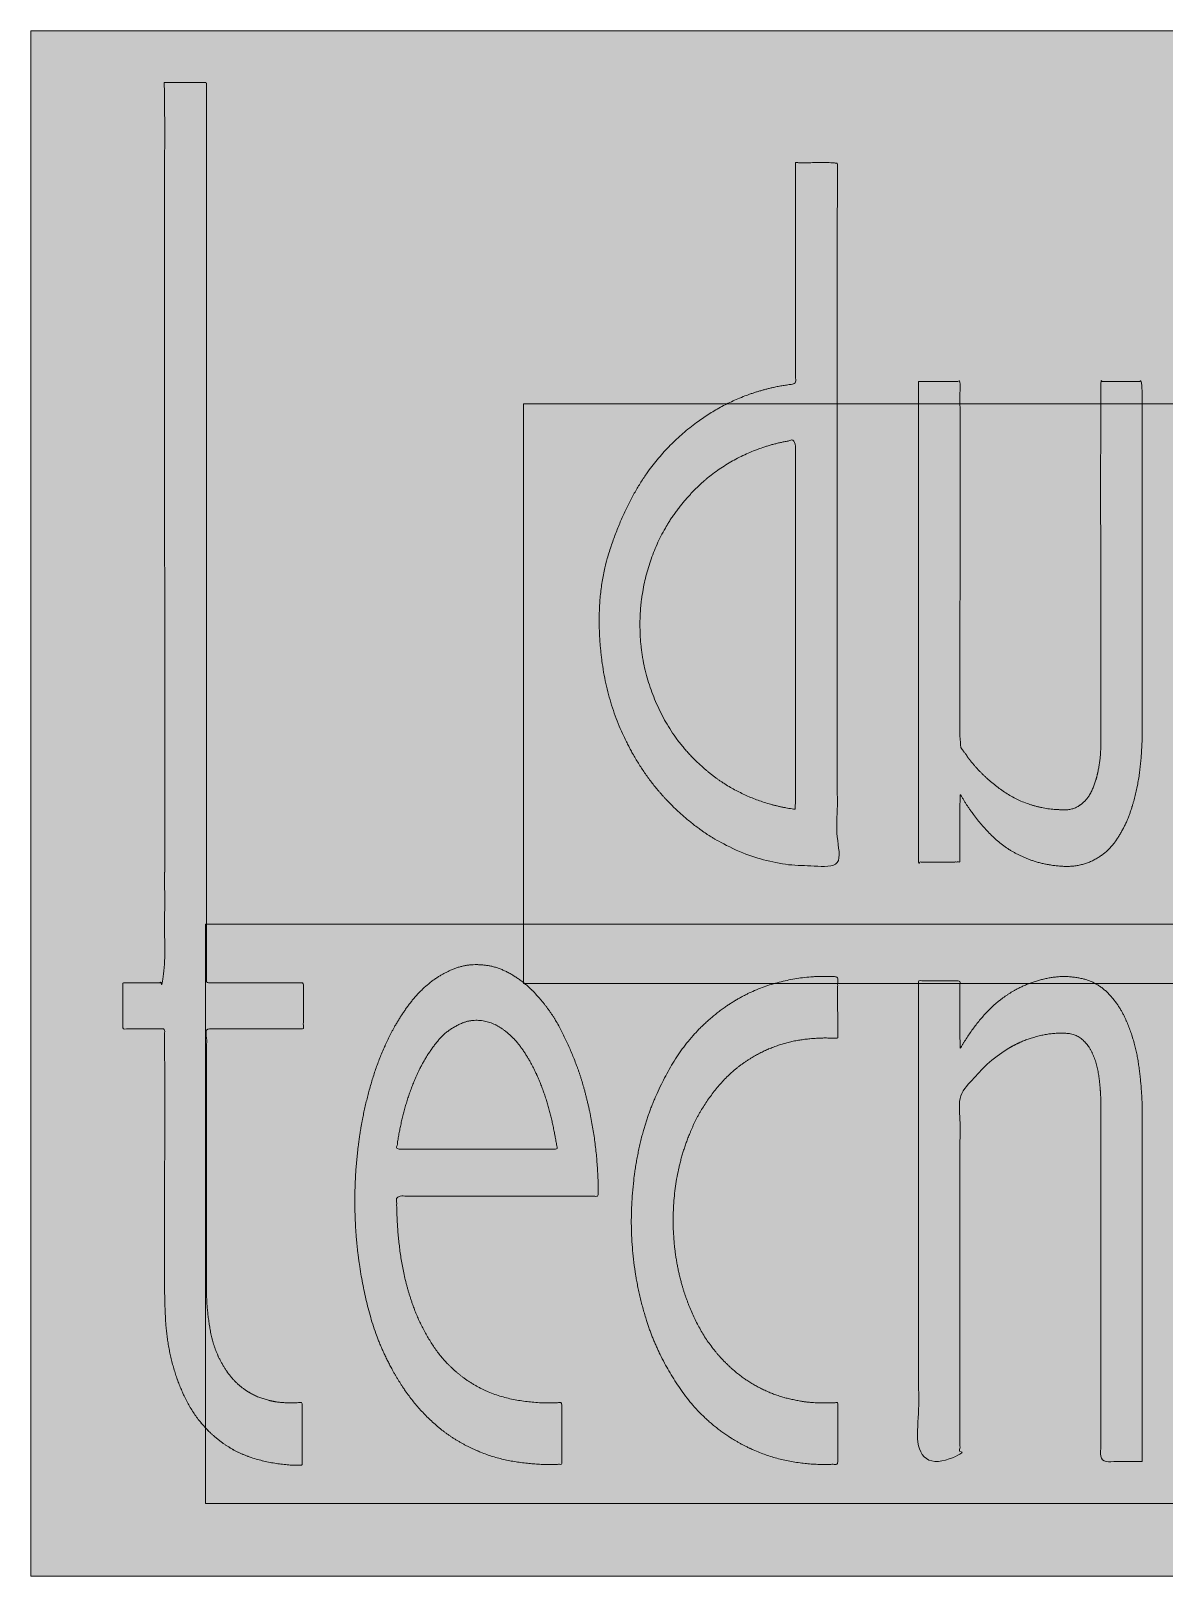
# Model space of a CAD drawing. Header units: millimetres. Extents: x 22 to 182, y -63 to 38.
# Drawn here: x 51.73 to 66.4, y -16.7 to 3.3 of the extents above; entities that cross this region are included whole.
import ezdxf

# ---------------------------------------------------------------- set-up
doc = ezdxf.new("R2010")
doc.units = ezdxf.units.MM
doc.header["$LTSCALE"] = 20
doc.layers.add('Ontwerplaag-1', color=7, linetype='Continuous')

msp = doc.modelspace()

# ---------------------------------------------------------------- hatches: boundary and pattern name
at = {"layer": 'Ontwerplaag-1', "linetype": 'Continuous', "lineweight": 5, "transparency": 33554687}
h = msp.add_hatch(color=256, dxfattribs=at)
h.set_gradient(color1=(255, 0, 0), color2=(255, 0, 0))
h.paths.add_polyline_path([(71.731, -15.761), (53.991, -15.761), (53.991, -8.261), (58.108, -8.261), (58.108, -9.028), (71.731, -9.028), (71.731, -15.761), (79.825, -15.761), (79.825, -8.261), (73.941, -8.261), (73.941, -1.528), (71.731, -1.528), (71.731, 3.301), (51.731, 3.301), (51.731, -16.699), (71.731, -16.699)])
h.paths.add_polyline_path([(71.731, -9.028), (71.731, -8.261), (58.108, -8.261), (58.108, -1.528), (71.731, -1.528), (71.731, -8.261), (73.941, -8.261), (73.941, -9.028)])
at = {"layer": 'Ontwerplaag-1', "linetype": 'Continuous', "lineweight": 0, "true_color": 0xcccccb, "transparency": 33554687}
for points in [[(54.004, 2.625), (54.004, 2.261), (54.004, 0.896), (54.004, -0.469), (54.004, -1.833), (54.004, -3.198), (54.005, -4.563), (54.005, -5.928), (54.005, -7.292), (54.006, -8.657), (54.006, -9.021), (54.045, -9.021), (54.192, -9.02), (54.338, -9.02), (54.485, -9.019), (54.632, -9.019), (54.779, -9.019), (54.925, -9.02), (55.073, -9.02), (55.22, -9.021), (55.259, -9.021), (55.259, -9.615), (55.22, -9.616), (55.072, -9.616), (54.925, -9.616), (54.779, -9.616), (54.632, -9.616), (54.485, -9.616), (54.338, -9.617), (54.192, -9.617), (54.045, -9.617), (54.006, -9.617), (54.006, -9.723), (54.005, -10.118), (54.005, -10.512), (54.005, -10.907), (54.004, -11.302), (54.004, -11.697), (54.004, -12.092), (54.004, -12.487), (54.004, -12.882), (54.004, -12.987), (54.004, -13.021), (54.006, -13.153), (54.015, -13.282), (54.033, -13.409), (54.059, -13.534), (54.093, -13.657), (54.135, -13.778), (54.186, -13.897), (54.244, -14.014), (54.264, -14.043), (54.275, -14.06), (54.324, -14.121), (54.377, -14.178), (54.434, -14.23), (54.494, -14.276), (54.558, -14.318), (54.626, -14.355), (54.698, -14.387), (54.774, -14.414), (54.795, -14.419), (54.808, -14.423), (54.86, -14.434), (54.912, -14.442), (54.965, -14.449), (55.018, -14.453), (55.071, -14.456), (55.124, -14.457), (55.178, -14.457), (55.232, -14.454), (55.246, -14.453), (55.246, -14.479), (55.245, -14.574), (55.245, -14.669), (55.245, -14.764), (55.245, -14.859), (55.244, -14.955), (55.244, -15.05), (55.244, -15.145), (55.244, -15.24), (55.243, -15.265), (55.206, -15.266), (55.062, -15.26), (54.922, -15.243), (54.785, -15.217), (54.652, -15.181), (54.523, -15.134), (54.398, -15.078), (54.276, -15.011), (54.158, -14.934), (54.13, -14.91), (54.102, -14.888), (54.01, -14.791), (53.925, -14.69), (53.848, -14.585), (53.778, -14.476), (53.716, -14.362), (53.662, -14.244), (53.616, -14.122), (53.577, -13.996), (53.568, -13.963), (53.559, -13.927), (53.533, -13.791), (53.511, -13.655), (53.492, -13.519), (53.478, -13.382), (53.468, -13.245), (53.462, -13.107), (53.46, -12.97), (53.462, -12.831), (53.463, -12.795), (53.463, -12.695), (53.463, -12.323), (53.463, -11.95), (53.463, -11.578), (53.464, -11.205), (53.463, -10.833), (53.463, -10.461), (53.463, -10.089), (53.463, -9.716), (53.463, -9.617), (52.923, -9.617), (52.923, -9.021), (52.94, -9.021), (53.003, -9.02), (53.067, -9.02), (53.13, -9.02), (53.194, -9.02), (53.257, -9.02), (53.32, -9.019), (53.383, -9.019), (53.446, -9.019), (53.463, -9.019), (53.463, -8.708), (53.463, -7.542), (53.463, -6.375), (53.463, -5.209), (53.463, -4.043), (53.463, -2.877), (53.463, -1.71), (53.463, -0.543), (53.463, 0.623), (53.463, 0.934), (53.462, 0.988), (53.463, 1.157), (53.464, 1.317), (53.464, 1.465), (53.464, 1.603), (53.465, 1.731), (53.464, 1.848), (53.464, 1.955), (53.464, 2.051), (53.463, 2.138), (53.463, 2.218), (53.462, 2.29), (53.462, 2.355), (53.461, 2.413), (53.461, 2.464), (53.46, 2.507), (53.46, 2.542), (53.459, 2.572), (53.459, 2.597), (53.458, 2.617), (53.458, 2.633), (53.458, 2.644), (53.458, 2.65), (53.458, 2.652), (53.458, 2.649), (53.458, 2.643), (53.459, 2.639), (53.46, 2.636), (53.461, 2.633), (53.463, 2.631), (53.465, 2.631), (53.467, 2.631), (53.47, 2.631), (53.473, 2.632), (53.474, 2.633), (53.475, 2.634), (53.475, 2.634), (53.475, 2.635), (53.473, 2.635), (53.471, 2.635), (53.468, 2.635), (53.466, 2.634), (53.469, 2.634), (53.477, 2.634), (53.489, 2.633), (53.505, 2.633), (53.526, 2.633), (53.552, 2.633), (53.582, 2.632), (53.613, 2.632), (53.645, 2.632), (53.675, 2.632), (53.705, 2.632), (53.734, 2.632), (53.763, 2.632), (53.791, 2.632), (53.819, 2.632), (53.845, 2.632), (53.869, 2.632), (53.891, 2.632), (53.91, 2.632), (53.928, 2.631), (53.943, 2.631), (53.956, 2.631), (53.967, 2.631), (53.977, 2.631), (53.984, 2.631), (53.99, 2.631), (53.995, 2.631), (53.997, 2.63), (53.999, 2.63), (53.998, 2.63), (53.997, 2.63), (53.994, 2.629), (53.993, 2.629), (53.993, 2.628), (53.993, 2.628), (53.994, 2.627), (53.997, 2.626), (54, 2.626)], [(61.632, 1.596), (61.632, 1.525), (61.632, 1.184), (61.632, 0.844), (61.632, 0.504), (61.632, 0.164), (61.632, -0.176), (61.632, -0.516), (61.632, -0.856), (61.632, -1.196), (61.632, -1.268), (61.598, -1.271), (61.437, -1.298), (61.279, -1.333), (61.125, -1.377), (60.974, -1.43), (60.827, -1.491), (60.683, -1.561), (60.543, -1.64), (60.407, -1.728), (60.38, -1.748), (60.339, -1.777), (60.27, -1.832), (60.201, -1.892), (60.131, -1.955), (60.061, -2.023), (59.99, -2.094), (59.919, -2.169), (59.847, -2.249), (59.775, -2.332), (59.704, -2.421), (59.636, -2.519), (59.569, -2.624), (59.505, -2.738), (59.444, -2.86), (59.385, -2.99), (59.328, -3.127), (59.274, -3.273), (59.259, -3.32), (59.236, -3.392), (59.178, -3.629), (59.133, -3.857), (59.102, -4.075), (59.084, -4.285), (59.08, -4.484), (59.089, -4.675), (59.111, -4.856), (59.147, -5.028), (59.191, -5.192), (59.238, -5.35), (59.288, -5.501), (59.342, -5.645), (59.398, -5.784), (59.457, -5.916), (59.52, -6.041), (59.585, -6.16), (59.627, -6.224), (59.654, -6.267), (59.749, -6.399), (59.844, -6.521), (59.939, -6.635), (60.036, -6.738), (60.132, -6.833), (60.23, -6.917), (60.328, -6.992), (60.427, -7.058), (60.525, -7.117), (60.621, -7.172), (60.716, -7.222), (60.81, -7.268), (60.902, -7.311), (60.992, -7.349), (61.081, -7.382), (61.168, -7.412), (61.218, -7.426), (61.241, -7.432), (61.353, -7.457), (61.465, -7.476), (61.578, -7.492), (61.691, -7.502), (61.805, -7.508), (61.919, -7.51), (62.033, -7.507), (62.148, -7.5), (62.172, -7.498), (62.172, -7.271), (62.172, -6.192), (62.172, -5.113), (62.172, -4.035), (62.172, -2.956), (62.172, -1.877), (62.172, -0.797), (62.173, 0.282), (62.173, 1.361), (62.174, 1.588), (62.16, 1.589), (62.096, 1.592), (62.032, 1.594), (61.968, 1.596), (61.903, 1.597), (61.839, 1.598), (61.775, 1.598), (61.71, 1.597), (61.646, 1.596)], [(63.226, -1.236), (63.761, -1.236), (63.761, -1.342), (63.762, -1.899), (63.762, -2.455), (63.762, -3.012), (63.762, -3.569), (63.762, -4.125), (63.762, -4.682), (63.762, -5.238), (63.761, -5.795), (63.761, -5.901), (63.761, -5.906), (63.762, -5.916), (63.763, -5.925), (63.765, -5.935), (63.768, -5.946), (63.772, -5.956), (63.776, -5.967), (63.782, -5.978), (63.788, -5.99), (63.794, -6.002), (63.802, -6.014), (63.81, -6.027), (63.819, -6.04), (63.828, -6.054), (63.839, -6.069), (63.85, -6.084), (63.862, -6.099), (63.865, -6.104), (63.882, -6.127), (63.915, -6.167), (63.951, -6.208), (63.99, -6.251), (64.032, -6.295), (64.077, -6.34), (64.125, -6.387), (64.176, -6.435), (64.23, -6.484), (64.289, -6.532), (64.355, -6.576), (64.428, -6.617), (64.508, -6.654), (64.595, -6.687), (64.688, -6.717), (64.789, -6.744), (64.896, -6.767), (64.926, -6.77), (64.934, -6.771), (64.95, -6.773), (64.967, -6.775), (64.984, -6.776), (65.003, -6.778), (65.022, -6.78), (65.043, -6.782), (65.064, -6.784), (65.086, -6.786), (65.109, -6.787), (65.133, -6.785), (65.158, -6.782), (65.184, -6.776), (65.21, -6.769), (65.238, -6.759), (65.266, -6.747), (65.295, -6.733), (65.303, -6.728), (65.311, -6.722), (65.351, -6.688), (65.387, -6.652), (65.419, -6.613), (65.447, -6.572), (65.472, -6.529), (65.493, -6.483), (65.511, -6.434), (65.524, -6.384), (65.527, -6.375), (65.532, -6.354), (65.54, -6.316), (65.548, -6.276), (65.554, -6.234), (65.561, -6.19), (65.566, -6.144), (65.571, -6.095), (65.575, -6.045), (65.578, -5.992), (65.581, -5.937), (65.583, -5.878), (65.585, -5.816), (65.586, -5.751), (65.586, -5.682), (65.586, -5.609), (65.585, -5.534), (65.584, -5.454), (65.584, -5.433), (65.584, -5.338), (65.584, -4.837), (65.584, -4.336), (65.584, -3.835), (65.584, -3.335), (65.584, -2.834), (65.584, -2.333), (65.585, -1.832), (65.586, -1.332), (65.586, -1.236), (65.599, -1.236), (65.662, -1.237), (65.726, -1.237), (65.789, -1.237), (65.853, -1.237), (65.916, -1.237), (65.98, -1.237), (66.044, -1.236), (66.107, -1.236), (66.119, -1.236), (66.12, -1.335), (66.12, -1.856), (66.121, -2.377), (66.121, -2.898), (66.121, -3.419), (66.121, -3.94), (66.122, -4.461), (66.121, -4.982), (66.121, -5.503), (66.121, -5.602), (66.122, -5.631), (66.124, -5.781), (66.119, -5.93), (66.109, -6.078), (66.092, -6.226), (66.07, -6.373), (66.042, -6.519), (66.008, -6.664), (65.968, -6.809), (65.958, -6.836), (65.953, -6.852), (65.941, -6.881), (65.929, -6.911), (65.915, -6.943), (65.9, -6.976), (65.883, -7.01), (65.866, -7.046), (65.847, -7.084), (65.827, -7.122), (65.804, -7.162), (65.776, -7.2), (65.744, -7.238), (65.707, -7.276), (65.665, -7.313), (65.619, -7.35), (65.568, -7.386), (65.512, -7.422), (65.496, -7.43), (65.479, -7.439), (65.447, -7.451), (65.414, -7.463), (65.378, -7.474), (65.34, -7.483), (65.3, -7.492), (65.258, -7.499), (65.213, -7.505), (65.167, -7.511), (65.118, -7.514), (65.066, -7.513), (65.012, -7.51), (64.956, -7.503), (64.897, -7.492), (64.835, -7.478), (64.77, -7.461), (64.704, -7.44), (64.686, -7.434), (64.658, -7.424), (64.609, -7.403), (64.558, -7.378), (64.507, -7.35), (64.454, -7.319), (64.4, -7.285), (64.344, -7.248), (64.287, -7.207), (64.229, -7.164), (64.171, -7.115), (64.113, -7.061), (64.056, -7), (63.999, -6.932), (63.943, -6.859), (63.887, -6.779), (63.832, -6.693), (63.777, -6.6), (63.763, -6.575), (63.763, -6.595), (63.762, -6.7), (63.761, -6.805), (63.761, -6.91), (63.761, -7.015), (63.761, -7.12), (63.761, -7.226), (63.761, -7.331), (63.761, -7.436), (63.761, -7.456), (63.749, -7.456), (63.685, -7.456), (63.621, -7.456), (63.558, -7.457), (63.493, -7.457), (63.429, -7.457), (63.365, -7.457), (63.301, -7.458), (63.237, -7.458), (63.224, -7.458), (63.224, -7.317), (63.225, -6.734), (63.225, -6.187), (63.225, -5.675), (63.225, -5.199), (63.225, -4.757), (63.225, -4.35), (63.225, -3.978), (63.226, -3.641), (63.226, -3.338), (63.226, -3.065), (63.226, -2.825), (63.226, -2.615), (63.226, -2.437), (63.226, -2.291), (63.226, -2.175), (63.226, -2.091), (63.226, -2.022), (63.226, -1.951), (63.226, -1.877), (63.226, -1.802), (63.226, -1.724), (63.226, -1.644), (63.226, -1.562), (63.226, -1.477), (63.226, -1.398), (63.226, -1.332), (63.226, -1.278), (63.226, -1.236), (63.226, -1.207), (63.227, -1.191), (63.227, -1.186), (63.227, -1.195), (63.226, -1.208), (63.226, -1.22), (63.226, -1.229), (63.226, -1.236), (63.226, -1.241), (63.226, -1.244), (63.226, -1.245), (63.226, -1.243), (63.226, -1.241), (63.226, -1.239), (63.226, -1.238), (63.226, -1.237), (63.226, -1.236), (63.226, -1.236), (63.226, -1.236), (63.226, -1.237), (63.226, -1.237), (63.226, -1.238), (63.226, -1.238), (63.226, -1.238), (63.226, -1.238), (63.226, -1.238), (63.226, -1.237)], [(57.337, -14.134), (57.315, -14.118), (57.278, -14.088), (57.241, -14.054), (57.202, -14.019), (57.163, -13.98), (57.123, -13.939), (57.082, -13.895), (57.04, -13.848), (56.998, -13.799), (56.956, -13.745), (56.915, -13.687), (56.874, -13.623), (56.835, -13.554), (56.797, -13.48), (56.761, -13.401), (56.725, -13.317), (56.69, -13.227), (56.681, -13.203), (56.67, -13.172), (56.621, -13.006), (56.578, -12.838), (56.543, -12.67), (56.514, -12.501), (56.492, -12.331), (56.477, -12.159), (56.469, -11.987), (56.467, -11.814), (56.467, -11.781), (56.527, -11.781), (56.838, -11.782), (57.15, -11.782), (57.461, -11.782), (57.773, -11.782), (58.085, -11.782), (58.396, -11.782), (58.708, -11.782), (59.019, -11.782), (59.078, -11.781), (59.079, -11.746), (59.074, -11.558), (59.062, -11.371), (59.044, -11.185), (59.02, -11), (58.989, -10.815), (58.952, -10.632), (58.908, -10.449), (58.858, -10.267), (58.848, -10.233), (58.839, -10.206), (58.821, -10.157), (58.803, -10.105), (58.783, -10.052), (58.761, -9.995), (58.738, -9.937), (58.713, -9.876), (58.687, -9.812), (58.66, -9.746), (58.628, -9.678), (58.592, -9.608), (58.549, -9.536), (58.501, -9.463), (58.448, -9.387), (58.389, -9.31), (58.324, -9.231), (58.254, -9.15), (58.233, -9.129), (58.221, -9.116), (58.198, -9.094), (58.173, -9.071), (58.146, -9.048), (58.117, -9.024), (58.086, -9), (58.054, -8.974), (58.019, -8.949), (57.983, -8.922), (57.944, -8.897), (57.901, -8.874), (57.854, -8.853), (57.803, -8.835), (57.748, -8.819), (57.689, -8.806), (57.627, -8.795), (57.56, -8.787), (57.542, -8.786), (57.526, -8.785), (57.497, -8.786), (57.466, -8.787), (57.435, -8.79), (57.401, -8.795), (57.367, -8.8), (57.331, -8.807), (57.294, -8.815), (57.255, -8.824), (57.215, -8.836), (57.175, -8.851), (57.133, -8.869), (57.09, -8.891), (57.045, -8.916), (57, -8.944), (56.954, -8.976), (56.907, -9.011), (56.895, -9.021), (56.88, -9.033), (56.809, -9.101), (56.741, -9.171), (56.677, -9.244), (56.616, -9.319), (56.559, -9.397), (56.505, -9.478), (56.455, -9.561), (56.408, -9.647), (56.399, -9.664), (56.386, -9.69), (56.321, -9.83), (56.262, -9.971), (56.207, -10.115), (56.158, -10.259), (56.114, -10.406), (56.075, -10.553), (56.041, -10.703), (56.012, -10.854), (56.007, -10.882), (56.002, -10.915), (55.977, -11.087), (55.958, -11.259), (55.943, -11.432), (55.933, -11.605), (55.928, -11.778), (55.928, -11.951), (55.933, -12.125), (55.943, -12.299), (55.946, -12.332), (55.95, -12.375), (55.958, -12.454), (55.968, -12.537), (55.979, -12.624), (55.993, -12.715), (56.008, -12.81), (56.024, -12.909), (56.042, -13.012), (56.062, -13.119), (56.086, -13.231), (56.119, -13.347), (56.158, -13.468), (56.206, -13.593), (56.262, -13.723), (56.325, -13.857), (56.396, -13.997), (56.475, -14.14), (56.499, -14.178), (56.513, -14.202), (56.596, -14.325), (56.686, -14.441), (56.782, -14.551), (56.884, -14.655), (56.993, -14.752), (57.109, -14.843), (57.231, -14.927), (57.36, -15.005), (57.385, -15.018), (57.411, -15.031), (57.55, -15.089), (57.691, -15.139), (57.834, -15.18), (57.978, -15.212), (58.125, -15.235), (58.274, -15.249), (58.424, -15.255), (58.577, -15.252), (58.605, -15.251), (58.606, -15.233), (58.606, -15.138), (58.606, -15.043), (58.606, -14.948), (58.606, -14.853), (58.606, -14.758), (58.606, -14.662), (58.606, -14.567), (58.605, -14.471), (58.605, -14.453), (58.575, -14.455), (58.521, -14.457), (58.463, -14.458), (58.402, -14.457), (58.338, -14.455), (58.272, -14.451), (58.202, -14.447), (58.129, -14.441), (58.054, -14.434), (57.975, -14.422), (57.895, -14.404), (57.812, -14.379), (57.726, -14.348), (57.639, -14.309), (57.549, -14.263), (57.456, -14.211), (57.361, -14.152)], [(60.721, -9.334), (60.749, -9.314), (60.802, -9.281), (60.859, -9.247), (60.92, -9.214), (60.985, -9.181), (61.053, -9.148), (61.126, -9.115), (61.202, -9.082), (61.282, -9.049), (61.368, -9.019), (61.459, -8.993), (61.558, -8.973), (61.662, -8.957), (61.773, -8.946), (61.89, -8.939), (62.013, -8.938), (62.143, -8.942), (62.178, -8.944), (62.178, -8.963), (62.178, -9.058), (62.178, -9.153), (62.177, -9.248), (62.177, -9.343), (62.177, -9.438), (62.178, -9.533), (62.178, -9.628), (62.178, -9.722), (62.178, -9.74), (62.155, -9.738), (62.031, -9.735), (61.908, -9.738), (61.787, -9.749), (61.667, -9.768), (61.549, -9.793), (61.432, -9.826), (61.317, -9.866), (61.204, -9.914), (61.183, -9.924), (61.156, -9.938), (61.11, -9.964), (61.062, -9.994), (61.013, -10.027), (60.962, -10.062), (60.911, -10.101), (60.858, -10.142), (60.804, -10.187), (60.748, -10.234), (60.693, -10.286), (60.638, -10.344), (60.584, -10.408), (60.531, -10.479), (60.479, -10.555), (60.428, -10.638), (60.378, -10.727), (60.328, -10.822), (60.316, -10.848), (60.297, -10.89), (60.266, -10.967), (60.236, -11.048), (60.207, -11.134), (60.179, -11.225), (60.152, -11.321), (60.126, -11.422), (60.101, -11.527), (60.077, -11.637), (60.057, -11.753), (60.044, -11.877), (60.039, -12.007), (60.04, -12.144), (60.049, -12.288), (60.065, -12.44), (60.088, -12.598), (60.119, -12.763), (60.129, -12.807), (60.136, -12.837), (60.15, -12.889), (60.166, -12.945), (60.184, -13.003), (60.204, -13.063), (60.226, -13.126), (60.25, -13.191), (60.275, -13.259), (60.303, -13.33), (60.334, -13.402), (60.373, -13.476), (60.417, -13.552), (60.469, -13.629), (60.527, -13.707), (60.591, -13.787), (60.662, -13.869), (60.74, -13.952), (60.763, -13.973), (60.779, -13.988), (60.868, -14.064), (60.961, -14.134), (61.058, -14.197), (61.158, -14.254), (61.262, -14.304), (61.37, -14.348), (61.482, -14.385), (61.597, -14.415), (61.619, -14.419), (61.632, -14.422), (61.698, -14.433), (61.764, -14.443), (61.83, -14.45), (61.897, -14.455), (61.964, -14.458), (62.031, -14.459), (62.098, -14.457), (62.165, -14.454), (62.178, -14.453), (62.178, -15.249), (62.148, -15.251), (62.093, -15.253), (62.035, -15.253), (61.975, -15.252), (61.911, -15.25), (61.845, -15.247), (61.776, -15.242), (61.703, -15.236), (61.628, -15.229), (61.55, -15.218), (61.469, -15.202), (61.385, -15.18), (61.298, -15.152), (61.207, -15.118), (61.114, -15.079), (61.018, -15.035), (60.919, -14.984), (60.893, -14.969), (60.854, -14.947), (60.72, -14.856), (60.596, -14.763), (60.482, -14.671), (60.38, -14.578), (60.288, -14.484), (60.207, -14.39), (60.137, -14.295), (60.077, -14.2), (60.025, -14.107), (59.976, -14.016), (59.93, -13.929), (59.888, -13.844), (59.849, -13.763), (59.814, -13.685), (59.782, -13.611), (59.753, -13.539), (59.739, -13.499), (59.72, -13.444), (59.69, -13.343), (59.661, -13.237), (59.633, -13.124), (59.607, -13.005), (59.582, -12.881), (59.559, -12.75), (59.537, -12.613), (59.516, -12.471), (59.5, -12.321), (59.493, -12.162), (59.495, -11.995), (59.506, -11.82), (59.525, -11.636), (59.553, -11.443), (59.59, -11.241), (59.636, -11.032), (59.651, -10.975), (59.663, -10.932), (59.692, -10.836), (59.724, -10.742), (59.757, -10.649), (59.792, -10.559), (59.828, -10.472), (59.867, -10.386), (59.907, -10.302), (59.95, -10.221), (59.992, -10.143), (60.035, -10.07), (60.077, -10.002), (60.118, -9.938), (60.159, -9.88), (60.2, -9.826), (60.24, -9.777), (60.28, -9.733), (60.318, -9.693), (60.353, -9.657), (60.385, -9.623), (60.415, -9.594), (60.441, -9.567), (60.465, -9.544), (60.485, -9.524), (60.503, -9.507), (60.52, -9.492), (60.537, -9.477), (60.555, -9.462), (60.574, -9.446), (60.594, -9.43), (60.615, -9.414), (60.636, -9.398), (60.658, -9.381), (60.679, -9.366), (60.696, -9.353), (60.71, -9.342), (60.721, -9.334), (60.729, -9.328), (60.733, -9.325), (60.734, -9.324), (60.732, -9.326), (60.728, -9.329), (60.726, -9.331), (60.723, -9.332), (60.722, -9.333), (60.721, -9.334), (60.721, -9.334), (60.721, -9.334), (60.722, -9.333), (60.723, -9.332), (60.724, -9.332), (60.725, -9.331), (60.725, -9.331), (60.724, -9.332), (60.724, -9.332), (60.723, -9.333)], [(64.49, -9.106), (64.507, -9.096), (64.539, -9.081), (64.573, -9.065), (64.609, -9.05), (64.648, -9.034), (64.689, -9.019), (64.731, -9.003), (64.776, -8.988), (64.823, -8.972), (64.873, -8.958), (64.927, -8.948), (64.983, -8.941), (65.043, -8.938), (65.106, -8.938), (65.173, -8.942), (65.243, -8.949), (65.316, -8.959), (65.335, -8.964), (65.353, -8.968), (65.384, -8.977), (65.416, -8.989), (65.448, -9.003), (65.481, -9.019), (65.515, -9.038), (65.55, -9.058), (65.585, -9.081), (65.622, -9.105), (65.658, -9.133), (65.693, -9.165), (65.728, -9.202), (65.761, -9.242), (65.793, -9.287), (65.825, -9.335), (65.855, -9.388), (65.885, -9.445), (65.892, -9.461), (65.904, -9.486), (65.924, -9.533), (65.943, -9.583), (65.961, -9.635), (65.979, -9.69), (65.997, -9.748), (66.015, -9.809), (66.032, -9.873), (66.048, -9.939), (66.064, -10.01), (66.078, -10.085), (66.09, -10.164), (66.1, -10.248), (66.108, -10.337), (66.114, -10.43), (66.118, -10.528), (66.121, -10.631), (66.121, -10.658), (66.121, -10.762), (66.121, -11.305), (66.121, -11.849), (66.121, -12.393), (66.121, -12.936), (66.121, -13.48), (66.12, -14.024), (66.12, -14.567), (66.12, -15.111), (66.119, -15.215), (66.107, -15.215), (66.043, -15.215), (65.98, -15.215), (65.916, -15.215), (65.853, -15.215), (65.789, -15.215), (65.726, -15.216), (65.662, -15.216), (65.599, -15.217), (65.586, -15.217), (65.586, -15.11), (65.585, -14.548), (65.584, -13.987), (65.584, -13.425), (65.584, -12.864), (65.583, -12.302), (65.583, -11.74), (65.584, -11.179), (65.584, -10.617), (65.584, -10.51), (65.584, -10.496), (65.581, -10.421), (65.575, -10.347), (65.566, -10.273), (65.553, -10.2), (65.537, -10.128), (65.517, -10.057), (65.494, -9.986), (65.467, -9.916), (65.461, -9.903), (65.457, -9.895), (65.449, -9.881), (65.44, -9.867), (65.43, -9.852), (65.42, -9.837), (65.408, -9.821), (65.395, -9.805), (65.381, -9.788), (65.367, -9.771), (65.351, -9.754), (65.332, -9.738), (65.311, -9.724), (65.287, -9.712), (65.261, -9.7), (65.233, -9.691), (65.202, -9.682), (65.169, -9.675), (65.159, -9.675), (65.146, -9.674), (65.073, -9.673), (65.002, -9.676), (64.931, -9.682), (64.86, -9.692), (64.791, -9.706), (64.722, -9.724), (64.654, -9.746), (64.586, -9.771), (64.574, -9.776), (64.553, -9.785), (64.447, -9.84), (64.346, -9.9), (64.25, -9.966), (64.159, -10.038), (64.073, -10.115), (63.991, -10.197), (63.914, -10.285), (63.842, -10.378), (63.829, -10.396), (63.827, -10.399), (63.814, -10.416), (63.802, -10.433), (63.792, -10.451), (63.783, -10.469), (63.775, -10.488), (63.769, -10.507), (63.764, -10.527), (63.761, -10.548), (63.761, -10.552), (63.761, -15.215), (63.224, -15.215), (63.224, -8.995), (63.237, -8.995), (63.301, -8.995), (63.365, -8.995), (63.429, -8.995), (63.494, -8.995), (63.558, -8.995), (63.621, -8.995), (63.685, -8.995), (63.749, -8.995), (63.761, -8.995), (63.761, -9.015), (63.761, -9.121), (63.761, -9.226), (63.761, -9.331), (63.761, -9.436), (63.761, -9.541), (63.762, -9.646), (63.762, -9.751), (63.763, -9.856), (63.763, -9.876), (63.775, -9.855), (63.803, -9.808), (63.831, -9.761), (63.861, -9.716), (63.892, -9.67), (63.924, -9.625), (63.956, -9.581), (63.99, -9.537), (64.025, -9.494), (64.06, -9.452), (64.094, -9.414), (64.127, -9.378), (64.16, -9.344), (64.192, -9.314), (64.223, -9.286), (64.254, -9.262), (64.284, -9.239), (64.312, -9.22), (64.338, -9.202), (64.363, -9.185), (64.385, -9.17), (64.405, -9.157), (64.423, -9.145), (64.439, -9.135), (64.453, -9.127), (64.465, -9.12), (64.475, -9.114), (64.484, -9.109), (64.49, -9.106), (64.494, -9.103), (64.497, -9.101), (64.498, -9.101), (64.497, -9.102), (64.495, -9.103), (64.493, -9.104), (64.492, -9.104), (64.491, -9.105), (64.49, -9.106), (64.489, -9.106), (64.489, -9.106), (64.489, -9.106), (64.489, -9.106), (64.489, -9.106), (64.489, -9.106), (64.489, -9.106), (64.489, -9.106), (64.489, -9.106), (64.49, -9.106)]]:
    msp.add_hatch(color=254, dxfattribs=at).paths.add_polyline_path(points)

# ---------------------------------------------------------------- linework, layer by layer
at = {"layer": 'Ontwerplaag-1', "color": 7, "linetype": 'Continuous', "lineweight": 5, "transparency": 33554687}
for p, q in [((51.731, -16.699), (51.731, 3.301)), ((51.731, 3.301), (71.731, 3.301)), ((71.731, -16.699), (51.731, -16.699))]:
    msp.add_line(p, q, dxfattribs=at)
at = {"layer": 'Ontwerplaag-1', "color": 7, "linetype": 'Continuous', "lineweight": 5, "transparency": 33554687, "flags": 128}
for points in [[(51.731, 3.301), (51.731, -16.699), (51.731, -16.699), (71.731, -16.699), (71.731, -16.699), (71.731, 3.301), (71.731, 3.301), (51.731, 3.301)], [(51.731, 3.301), (51.731, -16.699), (71.731, -16.699), (71.731, 3.301)], [(51.731, -16.699), (51.731, 3.301), (71.731, 3.301), (71.731, -16.699)], [(58.108, -9.028), (73.941, -9.028), (73.941, -9.028), (73.941, -1.528), (73.941, -1.528), (58.108, -1.528), (58.108, -1.528), (58.108, -9.028)], [(53.991, -15.761), (79.825, -15.761), (79.825, -15.761), (79.825, -8.261), (79.825, -8.261), (53.991, -8.261), (53.991, -8.261), (53.991, -15.761)]]:
    msp.add_lwpolyline(points, close=True, dxfattribs=at)
at = {"layer": 'Ontwerplaag-1', "color": 7, "linetype": 'Continuous', "lineweight": 5, "transparency": 33554687}
for points, knots in [([(54.004, 2.625), (54.004, -0.287), (54.005, -6.11), (54.006, -9.021), (54.318, -9.019), (54.945, -9.019), (55.259, -9.021), (55.259, -9.318), (55.259, -9.615), (54.945, -9.617), (54.318, -9.616), (54.006, -9.617), (54.005, -10.46), (54.004, -12.145), (54.004, -12.987), (54.006, -13.258), (54.107, -13.81), (54.264, -14.043), (54.355, -14.179), (54.629, -14.378), (54.795, -14.419), (54.903, -14.451), (55.132, -14.458), (55.246, -14.453), (55.244, -14.656), (55.245, -15.062), (55.243, -15.265), (54.946, -15.269), (54.358, -15.102), (54.13, -14.91), (53.91, -14.728), (53.638, -14.229), (53.568, -13.963), (53.491, -13.677), (53.459, -13.088), (53.463, -12.795), (53.463, -12), (53.464, -10.411), (53.463, -9.617), (53.193, -9.617), (52.923, -9.617), (52.923, -9.319), (52.923, -9.021), (53.058, -9.019), (53.329, -9.02), (53.463, -9.019), (53.464, -6.531), (53.463, -1.555), (53.463, 0.934), (53.461, 1.36), (53.466, 2.208), (53.458, 2.633), (53.462, 2.633), (53.465, 2.633), (53.597, 2.631), (53.863, 2.632), (53.996, 2.631)], [0, 0, 0, 0.142518, 0.285036, 0.285036, 0.300304, 0.315571, 0.315571, 0.330044, 0.330044, 0.345311, 0.360579, 0.360579, 0.401829, 0.443079, 0.443079, 0.456363, 0.469647, 0.469647, 0.477397, 0.485148, 0.485148, 0.490295, 0.495442, 0.495442, 0.504601, 0.513759, 0.513759, 0.52717, 0.54058, 0.54058, 0.553446, 0.566312, 0.566312, 0.580152, 0.593993, 0.593993, 0.631478, 0.668963, 0.668963, 0.681709, 0.681709, 0.695795, 0.695795, 0.702197, 0.708599, 0.708599, 0.827599, 0.946599, 0.946599, 0.966919, 0.98724, 0.98724, 0.987404, 0.987404, 0.993702, 1, 1, 1]), ([(54.004, 2.625), (54.004, -0.287), (54.005, -6.11), (54.006, -9.021), (54.318, -9.019), (54.945, -9.019), (55.259, -9.021), (55.259, -9.318), (55.259, -9.615), (54.945, -9.617), (54.318, -9.616), (54.006, -9.617), (54.005, -10.46), (54.004, -12.145), (54.004, -12.987), (54.006, -13.258), (54.107, -13.81), (54.264, -14.043), (54.355, -14.179), (54.629, -14.378), (54.795, -14.419), (54.903, -14.451), (55.132, -14.458), (55.246, -14.453), (55.244, -14.656), (55.245, -15.062), (55.243, -15.265), (54.946, -15.269), (54.358, -15.102), (54.13, -14.91), (53.91, -14.728), (53.638, -14.229), (53.568, -13.963), (53.491, -13.677), (53.459, -13.088), (53.463, -12.795), (53.463, -12), (53.464, -10.411), (53.463, -9.617), (53.193, -9.617), (52.923, -9.617), (52.923, -9.319), (52.923, -9.021), (53.058, -9.019), (53.329, -9.02), (53.463, -9.019), (53.464, -6.531), (53.463, -1.555), (53.463, 0.934), (53.461, 1.36), (53.466, 2.208), (53.458, 2.633), (53.462, 2.633), (53.465, 2.633), (53.597, 2.631), (53.863, 2.632), (53.996, 2.631), (54, 2.628), (54.004, 2.625)], [0, 0, 0, 0.142483, 0.284965, 0.284965, 0.300229, 0.315493, 0.315493, 0.329962, 0.329962, 0.345226, 0.360489, 0.360489, 0.401729, 0.442969, 0.442969, 0.45625, 0.46953, 0.46953, 0.477279, 0.485028, 0.485028, 0.490174, 0.495319, 0.495319, 0.504476, 0.513632, 0.513632, 0.527039, 0.540446, 0.540446, 0.553309, 0.566172, 0.566172, 0.580009, 0.593846, 0.593846, 0.631322, 0.668797, 0.668797, 0.68154, 0.68154, 0.695622, 0.695622, 0.702023, 0.708424, 0.708424, 0.827394, 0.946365, 0.946365, 0.96668, 0.986995, 0.986995, 0.987159, 0.987159, 0.993456, 0.999752, 0.999752, 1, 1, 1]), ([(61.632, 1.596), (61.631, 0.879), (61.632, -0.552), (61.632, -1.268), (61.292, -1.303), (60.652, -1.549), (60.38, -1.748), (59.975, -2.038), (59.408, -2.858), (59.028, -4.038), (59.211, -5.582), (59.627, -6.224), (59.898, -6.646), (60.717, -7.29), (61.218, -7.426), (61.45, -7.492), (61.932, -7.515), (62.172, -7.498), (62.173, -5.227), (62.171, -0.684), (62.174, 1.588), (62.039, 1.601), (61.768, 1.593), (61.632, 1.596)], [0, 0, 0, 0.087534, 0.175069, 0.175069, 0.216878, 0.258687, 0.258687, 0.320515, 0.382343, 0.444171, 0.505999, 0.505999, 0.546479, 0.586959, 0.586959, 0.60571, 0.62446, 0.62446, 0.801645, 0.978831, 0.978831, 0.989416, 1, 1, 1]), ([(61.632, 1.596), (61.631, 0.879), (61.632, -0.552), (61.632, -1.268), (61.292, -1.303), (60.652, -1.549), (60.38, -1.748), (59.975, -2.038), (59.408, -2.858), (59.028, -4.038), (59.211, -5.582), (59.627, -6.224), (59.898, -6.646), (60.717, -7.29), (61.218, -7.426), (61.45, -7.492), (61.932, -7.515), (62.172, -7.498), (62.173, -5.227), (62.171, -0.684), (62.174, 1.588), (62.039, 1.601), (61.768, 1.593), (61.632, 1.596)], [0, 0, 0, 0.087534, 0.175069, 0.175069, 0.216878, 0.258687, 0.258687, 0.320515, 0.382343, 0.444171, 0.505999, 0.505999, 0.546479, 0.586959, 0.586959, 0.60571, 0.62446, 0.62446, 0.801645, 0.978831, 0.978831, 0.989416, 1, 1, 1]), ([(63.226, -1.236), (63.494, -1.236), (63.761, -1.236), (63.763, -2.402), (63.761, -4.735), (63.761, -5.901), (63.758, -5.961), (63.834, -6.056), (63.865, -6.104), (64.053, -6.356), (64.599, -6.729), (64.926, -6.77), (65.02, -6.78), (65.22, -6.782), (65.303, -6.728), (65.396, -6.669), (65.501, -6.476), (65.527, -6.375), (65.588, -6.144), (65.582, -5.669), (65.584, -5.433), (65.586, -4.384), (65.581, -2.285), (65.586, -1.236), (65.72, -1.238), (65.985, -1.236), (66.119, -1.236), (66.123, -2.328), (66.12, -4.511), (66.121, -5.602), (66.128, -5.914), (66.062, -6.539), (65.958, -6.836), (65.894, -7.012), (65.674, -7.338), (65.496, -7.43), (65.309, -7.525), (64.879, -7.5), (64.686, -7.434), (64.374, -7.323), (63.917, -6.851), (63.763, -6.575), (63.76, -6.796), (63.761, -7.235), (63.761, -7.456), (63.628, -7.457), (63.359, -7.456), (63.224, -7.458), (63.226, -5.903), (63.225, -2.791), (63.226, -1.236)], [0, 0, 0, 0.017918, 0.017918, 0.096062, 0.174207, 0.174207, 0.178256, 0.182305, 0.182305, 0.20472, 0.227136, 0.227136, 0.233551, 0.239967, 0.239967, 0.247144, 0.254322, 0.254322, 0.27067, 0.287018, 0.287018, 0.359477, 0.431937, 0.431937, 0.44119, 0.450443, 0.450443, 0.525876, 0.60131, 0.60131, 0.622812, 0.644315, 0.644315, 0.657127, 0.66994, 0.66994, 0.683298, 0.696656, 0.696656, 0.718364, 0.740071, 0.740071, 0.755215, 0.770359, 0.770359, 0.77954, 0.788721, 0.788721, 0.894361, 1, 1, 1]), ([(63.226, -1.236), (63.494, -1.236), (63.761, -1.236), (63.763, -2.402), (63.761, -4.735), (63.761, -5.901), (63.758, -5.961), (63.834, -6.056), (63.865, -6.104), (64.053, -6.356), (64.599, -6.729), (64.926, -6.77), (65.02, -6.78), (65.22, -6.782), (65.303, -6.728), (65.396, -6.669), (65.501, -6.476), (65.527, -6.375), (65.588, -6.144), (65.582, -5.669), (65.584, -5.433), (65.586, -4.384), (65.581, -2.285), (65.586, -1.236), (65.72, -1.238), (65.985, -1.236), (66.119, -1.236), (66.123, -2.328), (66.12, -4.511), (66.121, -5.602), (66.128, -5.914), (66.062, -6.539), (65.958, -6.836), (65.894, -7.012), (65.674, -7.338), (65.496, -7.43), (65.309, -7.525), (64.879, -7.5), (64.686, -7.434), (64.374, -7.323), (63.917, -6.851), (63.763, -6.575), (63.76, -6.796), (63.761, -7.235), (63.761, -7.456), (63.628, -7.457), (63.359, -7.456), (63.224, -7.458), (63.226, -5.903), (63.225, -2.791), (63.226, -1.236)], [0, 0, 0, 0.017918, 0.017918, 0.096062, 0.174207, 0.174207, 0.178256, 0.182305, 0.182305, 0.20472, 0.227136, 0.227136, 0.233551, 0.239967, 0.239967, 0.247144, 0.254322, 0.254322, 0.27067, 0.287018, 0.287018, 0.359477, 0.431937, 0.431937, 0.44119, 0.450443, 0.450443, 0.525876, 0.60131, 0.60131, 0.622812, 0.644315, 0.644315, 0.657127, 0.66994, 0.66994, 0.683298, 0.696656, 0.696656, 0.718364, 0.740071, 0.740071, 0.755215, 0.770359, 0.770359, 0.77954, 0.788721, 0.788721, 0.894361, 1, 1, 1]), ([(61.628, -6.774), (61.303, -6.732), (60.699, -6.464), (60.457, -6.252), (60.054, -5.907), (59.621, -4.932), (59.618, -4.418), (59.61, -3.954), (59.936, -3.06), (60.257, -2.712), (60.518, -2.421), (61.232, -2.046), (61.63, -1.993), (61.634, -2.896), (61.631, -4.701), (61.632, -5.602), (61.631, -5.896), (61.635, -6.482), (61.628, -6.774)], [0, 0, 0, 0.055561, 0.111122, 0.111122, 0.20229, 0.293457, 0.293457, 0.375618, 0.457779, 0.457779, 0.525813, 0.593846, 0.593846, 0.747043, 0.90024, 0.90024, 0.95012, 1, 1, 1]), ([(61.628, -6.774), (61.303, -6.732), (60.699, -6.464), (60.457, -6.252), (60.054, -5.907), (59.621, -4.932), (59.618, -4.418), (59.61, -3.954), (59.936, -3.06), (60.257, -2.712), (60.518, -2.421), (61.232, -2.046), (61.63, -1.993), (61.634, -2.896), (61.631, -4.701), (61.632, -5.602), (61.631, -5.896), (61.635, -6.482), (61.628, -6.774)], [0, 0, 0, 0.055561, 0.111122, 0.111122, 0.20229, 0.293457, 0.293457, 0.375618, 0.457779, 0.457779, 0.525813, 0.593846, 0.593846, 0.747043, 0.90024, 0.90024, 0.95012, 1, 1, 1]), ([(57.337, -14.134), (57.099, -13.959), (56.777, -13.471), (56.681, -13.203), (56.559, -12.86), (56.464, -12.142), (56.467, -11.781), (57.12, -11.781), (58.426, -11.783), (59.078, -11.781), (59.08, -11.39), (58.965, -10.609), (58.848, -10.233), (58.748, -9.933), (58.458, -9.36), (58.233, -9.129), (58.098, -8.99), (57.743, -8.794), (57.542, -8.786), (57.363, -8.776), (57.03, -8.913), (56.895, -9.021), (56.736, -9.152), (56.493, -9.485), (56.399, -9.664), (56.251, -9.951), (56.062, -10.567), (56.007, -10.882), (55.946, -11.241), (55.916, -11.968), (55.946, -12.332), (55.987, -12.812), (56.239, -13.76), (56.499, -14.178), (56.659, -14.439), (57.105, -14.877), (57.385, -15.018), (57.665, -15.161), (58.292, -15.268), (58.605, -15.251), (58.607, -15.052), (58.605, -14.653), (58.605, -14.453), (58.273, -14.476), (57.606, -14.332), (57.337, -14.134)], [0, 0, 0, 0.02938, 0.05876, 0.05876, 0.096317, 0.133874, 0.133874, 0.201846, 0.269818, 0.269818, 0.310662, 0.351507, 0.351507, 0.384293, 0.417078, 0.417078, 0.436759, 0.45644, 0.45644, 0.473861, 0.491281, 0.491281, 0.511992, 0.532703, 0.532703, 0.56579, 0.598877, 0.598877, 0.636462, 0.674046, 0.674046, 0.72373, 0.773415, 0.773415, 0.804225, 0.835035, 0.835035, 0.865792, 0.89655, 0.89655, 0.915973, 0.935395, 0.935395, 0.967698, 1, 1, 1]), ([(57.337, -14.134), (57.099, -13.959), (56.777, -13.471), (56.681, -13.203), (56.559, -12.86), (56.464, -12.142), (56.467, -11.781), (57.12, -11.781), (58.426, -11.783), (59.078, -11.781), (59.08, -11.39), (58.965, -10.609), (58.848, -10.233), (58.748, -9.933), (58.458, -9.36), (58.233, -9.129), (58.098, -8.99), (57.743, -8.794), (57.542, -8.786), (57.363, -8.776), (57.03, -8.913), (56.895, -9.021), (56.736, -9.152), (56.493, -9.485), (56.399, -9.664), (56.251, -9.951), (56.062, -10.567), (56.007, -10.882), (55.946, -11.241), (55.916, -11.968), (55.946, -12.332), (55.987, -12.812), (56.239, -13.76), (56.499, -14.178), (56.659, -14.439), (57.105, -14.877), (57.385, -15.018), (57.665, -15.161), (58.292, -15.268), (58.605, -15.251), (58.607, -15.052), (58.605, -14.653), (58.605, -14.453), (58.273, -14.476), (57.606, -14.332), (57.337, -14.134)], [0, 0, 0, 0.02938, 0.05876, 0.05876, 0.096317, 0.133874, 0.133874, 0.201846, 0.269818, 0.269818, 0.310662, 0.351507, 0.351507, 0.384293, 0.417078, 0.417078, 0.436759, 0.45644, 0.45644, 0.473861, 0.491281, 0.491281, 0.511992, 0.532703, 0.532703, 0.56579, 0.598877, 0.598877, 0.636462, 0.674046, 0.674046, 0.72373, 0.773415, 0.773415, 0.804225, 0.835035, 0.835035, 0.865792, 0.89655, 0.89655, 0.915973, 0.935395, 0.935395, 0.967698, 1, 1, 1]), ([(60.721, -9.334), (61.033, -9.114), (61.794, -8.914), (62.178, -8.944), (62.177, -9.144), (62.178, -9.542), (62.178, -9.74), (61.922, -9.721), (61.41, -9.808), (61.183, -9.924), (60.888, -10.072), (60.451, -10.562), (60.316, -10.848), (60.103, -11.307), (60.016, -12.32), (60.129, -12.807), (60.206, -13.131), (60.515, -13.738), (60.763, -13.973), (60.938, -14.141), (61.376, -14.372), (61.619, -14.419), (61.756, -14.45), (62.038, -14.461), (62.178, -14.453), (62.178, -14.851), (62.178, -15.249), (61.845, -15.272), (61.18, -15.134), (60.893, -14.969), (60.468, -14.728), (59.896, -13.94), (59.739, -13.499), (59.528, -12.892), (59.488, -11.594), (59.651, -10.975), (59.78, -10.501), (60.303, -9.627), (60.721, -9.334)], [0, 0, 0, 0.040652, 0.081304, 0.081304, 0.102384, 0.123465, 0.123465, 0.15072, 0.177974, 0.177974, 0.213318, 0.248661, 0.248661, 0.305019, 0.361378, 0.361378, 0.398901, 0.436424, 0.436424, 0.463168, 0.489912, 0.489912, 0.505084, 0.520257, 0.520257, 0.56319, 0.56319, 0.599295, 0.635401, 0.635401, 0.688584, 0.741768, 0.741768, 0.814819, 0.88787, 0.88787, 0.943935, 1, 1, 1]), ([(60.721, -9.334), (61.033, -9.114), (61.794, -8.914), (62.178, -8.944), (62.177, -9.144), (62.178, -9.542), (62.178, -9.74), (61.922, -9.721), (61.41, -9.808), (61.183, -9.924), (60.888, -10.072), (60.451, -10.562), (60.316, -10.848), (60.103, -11.307), (60.016, -12.32), (60.129, -12.807), (60.206, -13.131), (60.515, -13.738), (60.763, -13.973), (60.938, -14.141), (61.376, -14.372), (61.619, -14.419), (61.756, -14.45), (62.038, -14.461), (62.178, -14.453), (62.178, -14.851), (62.178, -15.249), (61.845, -15.272), (61.18, -15.134), (60.893, -14.969), (60.468, -14.728), (59.896, -13.94), (59.739, -13.499), (59.528, -12.892), (59.488, -11.594), (59.651, -10.975), (59.78, -10.501), (60.303, -9.627), (60.721, -9.334)], [0, 0, 0, 0.040652, 0.081304, 0.081304, 0.102384, 0.123465, 0.123465, 0.15072, 0.177974, 0.177974, 0.213318, 0.248661, 0.248661, 0.305019, 0.361378, 0.361378, 0.398901, 0.436424, 0.436424, 0.463168, 0.489912, 0.489912, 0.505084, 0.520257, 0.520257, 0.56319, 0.56319, 0.599295, 0.635401, 0.635401, 0.688584, 0.741768, 0.741768, 0.814819, 0.88787, 0.88787, 0.943935, 1, 1, 1]), ([(64.49, -9.106), (64.68, -9.004), (65.119, -8.916), (65.335, -8.964), (65.532, -9.007), (65.813, -9.291), (65.892, -9.461), (66.024, -9.742), (66.116, -10.354), (66.121, -10.658), (66.12, -11.797), (66.123, -14.076), (66.119, -15.215), (65.985, -15.215), (65.72, -15.215), (65.586, -15.217), (65.583, -14.04), (65.584, -11.687), (65.584, -10.51), (65.578, -10.356), (65.532, -10.044), (65.461, -9.903), (65.418, -9.817), (65.262, -9.684), (65.159, -9.675), (65.009, -9.663), (64.711, -9.719), (64.574, -9.776), (64.344, -9.873), (63.97, -10.199), (63.829, -10.396), (63.806, -10.431), (63.757, -10.506), (63.761, -10.552), (63.761, -12.883), (63.761, -15.215), (63.493, -15.215), (63.224, -15.215), (63.224, -12.105), (63.224, -8.995), (63.359, -8.995), (63.628, -8.994), (63.761, -8.995), (63.761, -9.216), (63.76, -9.656), (63.763, -9.876), (63.892, -9.645), (64.25, -9.237), (64.49, -9.106)], [0, 0, 0, 0.014917, 0.029834, 0.029834, 0.043369, 0.056905, 0.056905, 0.079328, 0.101752, 0.101752, 0.185634, 0.269516, 0.269516, 0.279378, 0.289239, 0.289239, 0.375919, 0.462598, 0.462598, 0.47396, 0.485321, 0.485321, 0.492201, 0.499081, 0.499081, 0.509168, 0.519255, 0.519255, 0.536178, 0.5531, 0.5531, 0.556024, 0.558949, 0.558949, 0.706627, 0.706627, 0.723636, 0.723636, 0.920631, 0.920631, 0.929192, 0.937753, 0.937753, 0.951874, 0.965996, 0.965996, 0.982998, 1, 1, 1]), ([(64.49, -9.106), (64.68, -9.004), (65.119, -8.916), (65.335, -8.964), (65.532, -9.007), (65.813, -9.291), (65.892, -9.461), (66.024, -9.742), (66.116, -10.354), (66.121, -10.658), (66.12, -11.797), (66.123, -14.076), (66.119, -15.215), (65.985, -15.215), (65.72, -15.215), (65.586, -15.217), (65.583, -14.04), (65.584, -11.687), (65.584, -10.51), (65.578, -10.356), (65.532, -10.044), (65.461, -9.903), (65.418, -9.817), (65.262, -9.684), (65.159, -9.675), (65.009, -9.663), (64.711, -9.719), (64.574, -9.776), (64.344, -9.873), (63.97, -10.199), (63.829, -10.396), (63.806, -10.431), (63.757, -10.506), (63.761, -10.552), (63.761, -12.883), (63.761, -15.215), (63.493, -15.215), (63.224, -15.215), (63.224, -12.105), (63.224, -8.995), (63.359, -8.995), (63.628, -8.994), (63.761, -8.995), (63.761, -9.216), (63.76, -9.656), (63.763, -9.876), (63.892, -9.645), (64.25, -9.237), (64.49, -9.106)], [0, 0, 0, 0.014917, 0.029834, 0.029834, 0.043369, 0.056905, 0.056905, 0.079328, 0.101752, 0.101752, 0.185634, 0.269516, 0.269516, 0.279378, 0.289239, 0.289239, 0.375919, 0.462598, 0.462598, 0.47396, 0.485321, 0.485321, 0.492201, 0.499081, 0.499081, 0.509168, 0.519255, 0.519255, 0.536178, 0.5531, 0.5531, 0.556024, 0.558949, 0.558949, 0.706627, 0.706627, 0.723636, 0.723636, 0.920631, 0.920631, 0.929192, 0.937753, 0.937753, 0.951874, 0.965996, 0.965996, 0.982998, 1, 1, 1]), ([(56.776, -10.115), (56.863, -9.945), (57.11, -9.632), (57.296, -9.55), (57.419, -9.493), (57.698, -9.525), (57.808, -9.598), (57.964, -9.7), (58.18, -9.997), (58.257, -10.159), (58.371, -10.398), (58.509, -10.912), (58.546, -11.172), (58.026, -11.174), (56.988, -11.173), (56.467, -11.174), (56.501, -10.9), (56.652, -10.364), (56.776, -10.115)], [0, 0, 0, 0.060725, 0.12145, 0.12145, 0.162271, 0.203092, 0.203092, 0.260214, 0.317335, 0.317335, 0.401952, 0.48657, 0.48657, 0.654277, 0.821984, 0.821984, 0.910992, 1, 1, 1]), ([(56.776, -10.115), (56.863, -9.945), (57.11, -9.632), (57.296, -9.55), (57.419, -9.493), (57.698, -9.525), (57.808, -9.598), (57.964, -9.7), (58.18, -9.997), (58.257, -10.159), (58.371, -10.398), (58.509, -10.912), (58.546, -11.172), (58.026, -11.174), (56.988, -11.173), (56.467, -11.174), (56.501, -10.9), (56.652, -10.364), (56.776, -10.115)], [0, 0, 0, 0.060725, 0.12145, 0.12145, 0.162271, 0.203092, 0.203092, 0.260214, 0.317335, 0.317335, 0.401952, 0.48657, 0.48657, 0.654277, 0.821984, 0.821984, 0.910992, 1, 1, 1])]:
    msp.add_open_spline(points, degree=2, knots=knots, dxfattribs=at)
at = {"layer": 'Ontwerplaag-1', "color": 240, "linetype": 'Continuous', "true_color": 0xed1f24, "transparency": 33554687}
msp.add_solid([(51.731, 3.301), (51.731, -16.699), (71.731, 3.301), (71.731, -16.699)], dxfattribs=at)

doc.saveas('drawing.dxf')
